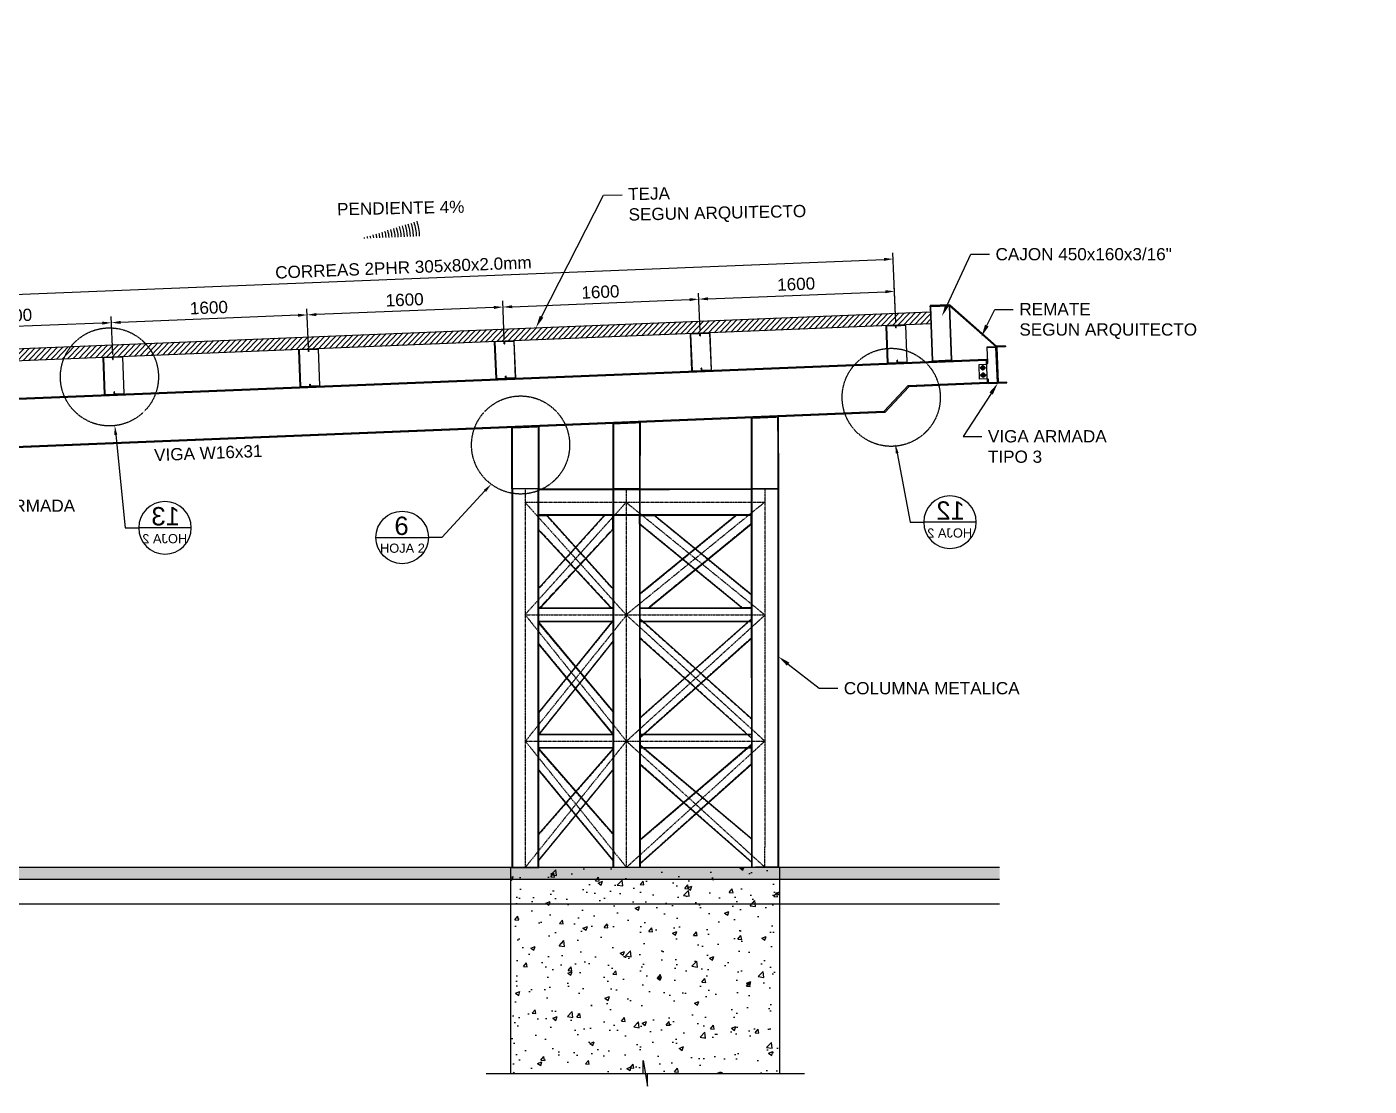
# Model space of a CAD drawing. Header units: millimetres. Extents: x -241278 to 318497, y -110515 to 29234.
# Drawn here: x -21727 to -10762, y -39281 to -30630 of the extents above; entities that cross this region are included whole.
import ezdxf
from ezdxf import colors
from ezdxf.entities.mleader import LeaderData, LeaderLine
from ezdxf.enums import TextEntityAlignment as Align
from ezdxf.math import Vec2, Vec3

# ---------------------------------------------------------------- set-up
doc = ezdxf.new("R2010")
doc.units = ezdxf.units.MM
doc.header["$LTSCALE"] = 0.1
doc.set_wipeout_variables(frame=1)
for name, pattern in [('CENTER', [2, 1.25, -0.25, 0.25, -0.25]), ('CENTERX2', [101.6, 63.5, -12.7, 12.7, -12.7]), ('HIDDENX2', [19.05, 12.7, -6.35])]:
    doc.linetypes.add(name, pattern=pattern)
for name, color, linetype in [('EE-5', 7, 'Continuous'), ('EE-CENTROS', 8, 'CENTER'), ('EE-TEXTO 1', 4, 'Continuous'), ('EE-TEXTO 2', 2, 'Continuous'), ('EE-V ARMADA TIPO 4', 223, 'Continuous'), ('SIM-2PHR 305x80x2', 4, 'Continuous'), ('SIM-ACHURADOS', 8, 'Continuous'), ('SIM-CONCRETO', 8, 'Continuous'), ('SIM-COTAS', 1, 'Continuous'), ('SIM-EJES', 8, 'CENTERX2'), ('SIM-OCULTOS', 8, 'HIDDENX2'), ('SIM-PLATINAS', 2, 'Continuous'), ('SIM-TUBO 365x160x3-16', 83, 'Continuous'), ('SIM-TUBO 4x4mm', 122, 'Continuous'), ('SIM-TUBO 8x5.5', 212, 'Continuous'), ('SIM-W16x31', 164, 'Continuous')]:
    doc.layers.add(name, color=color, linetype=linetype)
doc.styles.add('ARIAL', font='arial.ttf')
doc.styles.add('ARIAL EE', font='arial.ttf')
doc.styles.get("Standard").update_dxf_attribs({"font": 'arial.ttf'})
doc.dimstyles.new('EE 1_STANDAR', dxfattribs={"dimtxt": 2, "dimasz": 1.5, "dimexe": 1, "dimexo": 0.5, "dimgap": 0.8, "dimtad": 1, "dimdec": 0, "dimdsep": 46, "dimtxsty": 'Standard', "dimcen": 0.09, "dimclrd": 256, "dimclre": 256, "dimclrt": 2, "dimadec": 0, "dimazin": 0, "dimtfac": 1, "dimtdec": 0, "dimtix": 1, "dimtmove": 0, "dimatfit": 2, "dimfxl": 1, "dimtolj": 1, "dimlwd": -1, "dimlwe": -1, "dimarcsym": 1})

# ---------------------------------------------------------------- blocks, each defined once
blk = doc.blocks.new('*D52')
at = {"layer": 'SIM-COTAS', "color": 2, "transparency": 16777216, "insert": (-20245, -34110), "char_height": 100, "attachment_point": 5, "rotation": 2.2943}
blk.add_mtext('\\A1;VIGA W16x31', dxfattribs=at)
blk = doc.blocks.new('*D61')
at = {"layer": 'SIM-COTAS', "transparency": 16777216}
for p, q in [((-22570, -32845), (-14725, -32529)), ((-14629, -33047), (-14652, -32476)), ((-22624, -33370), (-22647, -32798))]:
    blk.add_line(p, q, dxfattribs=at)
for points in [[(-14726, -32516), (-14725, -32541), (-14650, -32526)], [(-22571, -32833), (-22570, -32858), (-22645, -32848)]]:
    blk.add_solid(points, dxfattribs=at)
at = {"layer": 'SIM-COTAS', "color": 2, "transparency": 16777216, "insert": (-18651, -32595), "char_height": 100, "attachment_point": 5, "rotation": 2.3125}
blk.add_mtext('\\A1;CORREAS 2PHR 305x80x2.0mm', dxfattribs=at)
blk = doc.blocks.new('*D62')
at = {"layer": 'SIM-COTAS', "transparency": 16777216}
for p, q in [((-17827, -33179), (-17840, -32868)), ((-19426, -33243), (-19439, -32932)), ((-17913, -32921), (-19362, -32979))]:
    blk.add_line(p, q, dxfattribs=at)
for points in [[(-19362, -32967), (-19361, -32992), (-19437, -32982)], [(-17913, -32909), (-17912, -32934), (-17838, -32918)]]:
    blk.add_solid(points, dxfattribs=at)
at = {"layer": 'SIM-COTAS', "color": 2, "transparency": 16777216, "insert": (-18641, -32859), "char_height": 100, "attachment_point": 5, "rotation": 2.2962}
blk.add_mtext('\\A1;1600', dxfattribs=at)
blk = doc.blocks.new('*D63')
at = {"layer": 'SIM-COTAS', "transparency": 16777216}
for p, q in [((-21025, -33307), (-21038, -32996)), ((-19512, -32985), (-20961, -33043)), ((-19426, -33243), (-19439, -32932))]:
    blk.add_line(p, q, dxfattribs=at)
for points in [[(-19512, -32973), (-19511, -32998), (-19437, -32982)], [(-20961, -33031), (-20960, -33056), (-21036, -33046)]]:
    blk.add_solid(points, dxfattribs=at)
at = {"layer": 'SIM-COTAS', "color": 2, "transparency": 16777216, "insert": (-20240, -32923), "char_height": 100, "attachment_point": 5, "rotation": 2.2962}
blk.add_mtext('\\A1;1600', dxfattribs=at)
blk = doc.blocks.new('*D64')
at = {"layer": 'SIM-COTAS', "transparency": 16777216}
for p, q in [((-21025, -33307), (-21038, -32996)), ((-22624, -33370), (-22637, -33061)), ((-21111, -33049), (-22560, -33107))]:
    blk.add_line(p, q, dxfattribs=at)
for points in [[(-22560, -33095), (-22559, -33120), (-22635, -33110)], [(-21111, -33037), (-21110, -33062), (-21036, -33046)]]:
    blk.add_solid(points, dxfattribs=at)
at = {"layer": 'SIM-COTAS', "color": 2, "transparency": 16777216, "insert": (-21839, -32987), "char_height": 100, "attachment_point": 5, "rotation": 2.2962}
blk.add_mtext('\\A1;1600', dxfattribs=at)
blk = doc.blocks.new('*D65')
at = {"layer": 'SIM-COTAS', "transparency": 16777216}
for p, q in [((-17827, -33179), (-17840, -32868)), ((-17763, -32915), (-16314, -32857)), ((-16228, -33116), (-16241, -32804))]:
    blk.add_line(p, q, dxfattribs=at)
for points in [[(-16314, -32845), (-16313, -32870), (-16239, -32854)], [(-17763, -32903), (-17762, -32928), (-17838, -32918)]]:
    blk.add_solid(points, dxfattribs=at)
at = {"layer": 'SIM-COTAS', "color": 2, "transparency": 16777216, "insert": (-17042, -32795), "char_height": 100, "attachment_point": 5, "rotation": 2.2962}
blk.add_mtext('\\A1;1600', dxfattribs=at)
blk = doc.blocks.new('*D66')
at = {"layer": 'SIM-COTAS', "transparency": 16777216}
for p, q in [((-14629, -33047), (-14641, -32740)), ((-16228, -33116), (-16241, -32804)), ((-16164, -32851), (-14714, -32793))]:
    blk.add_line(p, q, dxfattribs=at)
for points in [[(-14715, -32780), (-14714, -32805), (-14639, -32790)], [(-16164, -32838), (-16163, -32863), (-16239, -32854)]]:
    blk.add_solid(points, dxfattribs=at)
at = {"layer": 'SIM-COTAS', "color": 2, "transparency": 16777216, "insert": (-15443, -32731), "char_height": 100, "attachment_point": 5, "rotation": 2.2962}
blk.add_mtext('\\A1;1600', dxfattribs=at)
blk = doc.blocks.new('SIM-PENDIENTE')
for radius in [9.5, 9, 8.5, 8, 7.5, 7, 6.5, 6, 5.5, 5, 4.5, 4, 3.5, 3, 2.5, 2, 1.5, 1, 0.5]:
    blk.add_arc((0, 0), radius, 165, 180)
blk = doc.blocks.new('ITEM DETALLE')
at = {"color": 7, "transparency": 16777216}
blk.add_wipeout([(0, 4.29), (-0.84, 4.2), (-1.64, 3.96), (-2.38, 3.56), (-3.03, 3.03), (-3.56, 2.38), (-3.96, 1.64), (-4.2, 0.84), (-4.29, 0), (-4.2, -0.84), (-3.96, -1.64), (-3.56, -2.38), (-3.03, -3.03), (-2.38, -3.56), (-1.64, -3.96), (-0.84, -4.2), (0, -4.29), (0.84, -4.2), (1.64, -3.96), (2.38, -3.56), (3.03, -3.03), (3.56, -2.38), (3.96, -1.64), (4.2, -0.84), (4.29, 0), (4.2, 0.84), (3.96, 1.64), (3.56, 2.38), (3.03, 3.03), (2.38, 3.56), (1.64, 3.96), (0.84, 4.2)], dxfattribs=at)
at = {"layer": 'EE-5', "color": 7, "transparency": 16777216}
blk.add_line((-4.29, 0), (4.29, 0), dxfattribs=at)
blk.add_circle((0, 0), 4.29, dxfattribs=at)
at = {"layer": 'EE-TEXTO 1', "color": 4, "transparency": 16777216, "style": 'ARIAL EE'}
blk.add_attdef('X', text='', height=3, dxfattribs=at).set_placement((-0.11, 1.9), align=Align.MIDDLE_CENTER)
at = {"layer": 'EE-TEXTO 2', "color": 2, "transparency": 16777216, "style": 'ARIAL EE'}
blk.add_attdef('###', text='', height=1.5, dxfattribs=at).set_placement((0.04, -1.76), align=Align.MIDDLE_CENTER)

msp = doc.modelspace()

# ---------------------------------------------------------------- hatches: boundary and pattern name
at = {"layer": 'SIM-ACHURADOS'}
h = msp.add_hatch(dxfattribs=at)
h.set_pattern_fill('ANSI31', color=256, scale=10, angle=1.4922)
h.set_pattern_definition([(46.4922, (-22693.175, 16.493), (-23.027662, 21.85839), [])])
h.paths.add_polyline_path([(-14343.1, -33056.5), (-22706, -33394.3), (-22709.6, -33294.4), (-14346.7, -32956.6)])
at = {"layer": 'SIM-CONCRETO'}
h = msp.add_hatch(dxfattribs=at)
h.set_pattern_fill('AR-CONC', color=256)
h.set_pattern_definition([(50, (-18394.92, 0), (182.18467, -15.9391), [19.05, -209.55]), (355, (-18394.92, 0), (-35.2434, 191.05685), [15.24, -167.6406]), (100.45144, (-18379.74, -1.33), (146.94125, 175.11775), [16.19, -178.09024]), (46.1842, (-18394.92, 50.8), (271.079, -42.0423), [28.575, -314.325]), (96.63556, (-18372.33, 47.3), (237.4041, 247.4261), [24.285, -267.1356]), (351.18415, (-18394.92, 50.8), (237.4041, 247.4261), [22.86, -251.4597]), (21, (-18369.52, 38.1), (151.6144, -102.2652), [19.05, -209.55]), (326, (-18369.52, 38.1), (61.802, 184.188), [15.24, -167.64]), (71.45144, (-18356.89, 29.58), (213.4164, 81.9228), [16.19, -178.0899]), (37.5, (-18394.924, 0), (3.0886, 84.55504), [0, -165.608, 0, -170.18, 0, -168.275]), (7.5, (-18394.92, 0), (66.81966, 100.18057), [0, -97.028, 0, -161.798, 0, -64.135]), (327.5, (-18451.566, 0), (135.5906, -5.72874), [0, -63.5, 0, -198.12, 0, -262.89]), (317.5, (-18476.97, 0), (148.12918, 25.4265), [0, -82.55, 0, -131.572, 0, -186.69])])
h.paths.add_polyline_path([(-13781.8, -37594.5), (-30509.8, -37594.5), (-30509.8, -37494.5), (-13781.8, -37494.5)])
h = msp.add_hatch(dxfattribs=at)
h.set_pattern_fill('AR-CONC', color=256, scale=2)
h.paths.add_polyline_path([(-17775.6, -39177.1), (-15575.6, -39177.1), (-15575.6, -37494.5), (-17775.6, -37494.5)])

# ---------------------------------------------------------------- linework, layer by layer
for points in [[(-14343.1, -33056.5), (-22706, -33394.3), (-22709.6, -33294.4), (-14346.7, -32956.6)], [(-13909.6, -33428), (-13902.4, -33414.2), (-13910.7, -33401), (-13926.3, -33401.6), (-13933.5, -33415.4), (-13925.2, -33428.6)], [(-13907.2, -33487.9), (-13900, -33474.1), (-13908.3, -33461), (-13923.9, -33461.6), (-13931.1, -33475.4), (-13922.8, -33488.5)]]:
    msp.add_lwpolyline(points, close=True)
for centre, radius in [((-13917.9, -33414.8), 16.7), ((-13917.9, -33414.8), 13.5), ((-13917.9, -33414.8), 6.44), ((-13915.5, -33474.8), 16.7), ((-13915.5, -33474.8), 13.5), ((-13915.5, -33474.8), 6.44)]:
    msp.add_circle(centre, radius)
for centre in [(-13917.9, -33414.8), (-13915.5, -33474.8)]:
    msp.add_arc(centre, 7.94, 257.2962, 197.2962)
at = {"layer": 'EE-CENTROS'}
for p, q in [((-13893, -33413.8), (-13942.9, -33415.8)), ((-13916.9, -33439.8), (-13918.9, -33389.8)), ((-13890.6, -33473.8), (-13940.5, -33475.8)), ((-13914.5, -33499.7), (-13916.5, -33449.8))]:
    msp.add_line(p, q, dxfattribs=at)
at = {"layer": 'EE-V ARMADA TIPO 4'}
for points in [[(-13882.8, -33243.3), (-13732.9, -33237.2), (-13732.7, -33243.2), (-13882.6, -33249.3)], [(-13810.6, -33246.4), (-13804.6, -33246.1), (-13793.1, -33533.9), (-13799.1, -33534.1)], [(-13870.8, -33543), (-13720.9, -33537), (-13721.1, -33531), (-13871, -33537)]]:
    msp.add_lwpolyline(points, close=True, dxfattribs=at)
at = {"layer": 'SIM-2PHR 305x80x2'}
for points in [[(-14627.5, -33088.4), (-14629.5, -33088.5), (-14630.1, -33072.5, 0.4142136), (-14632.2, -33070.6), (-14704.2, -33073.5, 0.4142136), (-14706.1, -33075.6), (-14694, -33372.4, 0.4142136), (-14691.9, -33374.3), (-14620, -33371.3, 0.4142136), (-14618.1, -33369.3), (-14618.7, -33353.3), (-14616.7, -33353.2), (-14616.1, -33369.2, -0.4142136), (-14619.9, -33373.3), (-14691.8, -33376.3, -0.4142136), (-14696, -33372.4), (-14708.1, -33075.7, -0.4142136), (-14704.2, -33071.5), (-14632.3, -33068.6, -0.4142136), (-14628.1, -33072.4), (-14627.5, -33088.4)], [(-14627.5, -33088.4), (-14625.5, -33088.3), (-14626.1, -33072.3, -0.4142136), (-14624.2, -33070.3), (-14552.3, -33067.3, -0.4142136), (-14550.2, -33069.3), (-14538.1, -33366, -0.4142136), (-14540, -33368.1), (-14612, -33371, -0.4142136), (-14614.1, -33369.1), (-14614.7, -33353.1), (-14616.7, -33353.2), (-14616.1, -33369.2, 0.4142136), (-14611.9, -33373), (-14540, -33370.1, 0.4142136), (-14536.1, -33365.9), (-14548.2, -33069.2, 0.4142136), (-14552.4, -33065.3), (-14624.3, -33068.3, 0.4142136), (-14628.1, -33072.4), (-14627.5, -33088.4)], [(-17825.5, -33217.4), (-17827.5, -33217.5), (-17828.2, -33201.5, 0.4142136), (-17830.3, -33199.6), (-17902.2, -33202.5, 0.4142136), (-17904.1, -33204.6), (-17892, -33501.3, 0.4142136), (-17890, -33503.2), (-17818, -33500.3, 0.4142136), (-17816.1, -33498.2), (-17816.8, -33482.3), (-17814.8, -33482.2), (-17814.1, -33498.2, -0.4142136), (-17817.9, -33502.3), (-17889.9, -33505.2, -0.4142136), (-17894, -33501.4), (-17906.1, -33204.7, -0.4142136), (-17902.3, -33200.5), (-17830.3, -33197.6, -0.4142136), (-17826.2, -33201.4), (-17825.5, -33217.4)], [(-17825.5, -33217.4), (-17823.5, -33217.3), (-17824.2, -33201.3, -0.4142136), (-17822.3, -33199.2), (-17750.3, -33196.3, -0.4142136), (-17748.2, -33198.2), (-17736.2, -33495, -0.4142136), (-17738.1, -33497.1), (-17810, -33500, -0.4142136), (-17812.1, -33498.1), (-17812.8, -33482.1), (-17814.8, -33482.2), (-17814.1, -33498.2, 0.4142136), (-17809.9, -33502), (-17738, -33499.1, 0.4142136), (-17734.2, -33494.9), (-17746.2, -33198.2, 0.4142136), (-17750.4, -33194.3), (-17822.3, -33197.2, 0.4142136), (-17826.2, -33201.4), (-17825.5, -33217.4)], [(-16226.5, -33152.8), (-16228.5, -33152.9), (-16229.2, -33136.9, 0.4142136), (-16231.2, -33135), (-16303.2, -33137.9, 0.4142136), (-16305.1, -33140), (-16293, -33436.8, 0.4142136), (-16290.9, -33438.7), (-16219, -33435.8, 0.4142136), (-16217.1, -33433.7), (-16217.7, -33417.7), (-16215.7, -33417.6), (-16215.1, -33433.6, -0.4142136), (-16218.9, -33437.8), (-16290.9, -33440.7, -0.4142136), (-16295, -33436.8), (-16307.1, -33140.1, -0.4142136), (-16303.3, -33135.9), (-16231.3, -33133, -0.4142136), (-16227.2, -33136.8), (-16226.5, -33152.8)], [(-16226.5, -33152.8), (-16224.5, -33152.7), (-16225.2, -33136.8, -0.4142136), (-16223.3, -33134.7), (-16151.3, -33131.7, -0.4142136), (-16149.2, -33133.7), (-16137.2, -33430.4, -0.4142136), (-16139.1, -33432.5), (-16211, -33435.4, -0.4142136), (-16213.1, -33433.5), (-16213.7, -33417.5), (-16215.7, -33417.6), (-16215.1, -33433.6, 0.4142136), (-16210.9, -33437.4), (-16139, -33434.5, 0.4142136), (-16135.2, -33430.3), (-16147.2, -33133.6, 0.4142136), (-16151.4, -33129.8), (-16223.3, -33132.7, 0.4142136), (-16227.2, -33136.8), (-16226.5, -33152.8)], [(-21023.6, -33346.5), (-21025.6, -33346.6), (-21026.2, -33330.6, 0.4142136), (-21028.3, -33328.7), (-21100.2, -33331.6, 0.4142136), (-21102.2, -33333.7), (-21090.1, -33630.5, 0.4142136), (-21088, -33632.4), (-21016.1, -33629.5, 0.4142136), (-21014.1, -33627.4), (-21014.8, -33611.4), (-21012.8, -33611.3), (-21012.1, -33627.3, -0.4142136), (-21016, -33631.5), (-21087.9, -33634.4, -0.4142136), (-21092.1, -33630.6), (-21104.2, -33333.8, -0.4142136), (-21100.3, -33329.6), (-21028.4, -33326.7, -0.4142136), (-21024.2, -33330.6), (-21023.6, -33346.5)], [(-21023.6, -33346.5), (-21021.6, -33346.5), (-21022.2, -33330.5, -0.4142136), (-21020.3, -33328.4), (-20948.4, -33325.5, -0.4142136), (-20946.3, -33327.4), (-20934.2, -33624.1, -0.4142136), (-20936.1, -33626.2), (-21008.1, -33629.1, -0.4142136), (-21010.1, -33627.2), (-21010.8, -33611.2), (-21012.8, -33611.3), (-21012.1, -33627.3, 0.4142136), (-21008, -33631.1), (-20936, -33628.2, 0.4142136), (-20932.2, -33624.1), (-20944.3, -33327.3, 0.4142136), (-20948.4, -33323.5), (-21020.4, -33326.4, 0.4142136), (-21024.2, -33330.6), (-21023.6, -33346.5)], [(-19424.5, -33282), (-19426.5, -33282.1), (-19427.2, -33266.1, 0.4142136), (-19429.3, -33264.2), (-19501.2, -33267.1, 0.4142136), (-19503.1, -33269.2), (-19491.1, -33565.9, 0.4142136), (-19489, -33567.8), (-19417, -33564.9, 0.4142136), (-19415.1, -33562.8), (-19415.8, -33546.8), (-19413.8, -33546.8), (-19413.1, -33562.7, -0.4142136), (-19417, -33566.9), (-19488.9, -33569.8, -0.4142136), (-19493.1, -33566), (-19505.1, -33269.2, -0.4142136), (-19501.3, -33265.1), (-19429.4, -33262.2, -0.4142136), (-19425.2, -33266), (-19424.5, -33282)], [(-19424.5, -33282), (-19422.6, -33281.9), (-19423.2, -33265.9, -0.4142136), (-19421.3, -33263.8), (-19349.3, -33260.9, -0.4142136), (-19347.3, -33262.8), (-19335.2, -33559.6, -0.4142136), (-19337.1, -33561.6), (-19409, -33564.6, -0.4142136), (-19411.1, -33562.7), (-19411.8, -33546.7), (-19413.8, -33546.8), (-19413.1, -33562.7, 0.4142136), (-19409, -33566.6), (-19337, -33563.6, 0.4142136), (-19333.2, -33559.5), (-19345.3, -33262.7, 0.4142136), (-19349.4, -33258.9), (-19421.4, -33261.8, 0.4142136), (-19425.2, -33266), (-19424.5, -33282)]]:
    msp.add_lwpolyline(points, format="xyb", dxfattribs=at)
at = {"layer": 'SIM-CONCRETO'}
for p, q in [((-13781.8, -37494.5), (-30509.8, -37494.5)), ((-13781.8, -37594.5), (-30509.8, -37594.5)), ((-13781.8, -37794.5), (-30509.8, -37794.5))]:
    msp.add_line(p, q, dxfattribs=at)
msp.add_lwpolyline([(-17775.6, -39177.1), (-15575.6, -39177.1), (-15575.6, -37494.5), (-17775.6, -37494.5)], close=True, dxfattribs=at)
at = {"layer": 'SIM-COTAS'}
msp.add_lwpolyline([(-17975.6, -39177.1), (-16693.8, -39177.1), (-16693.8, -39072.8), (-16657.4, -39281.4), (-16657.4, -39177.1), (-15375.6, -39177.1)], dxfattribs=at)
at = {"layer": 'SIM-EJES'}
for p, q in [((-17654.8, -37494.6), (-17654.6, -34402.2)), ((-16828.2, -37494.4), (-16828.1, -34402)), ((-15697.4, -37494.1), (-15697.3, -34401.7)), ((-17658.7, -35432.1), (-16830.4, -34512.4)), ((-17658.3, -34512.5), (-16831.5, -35431.5)), ((-17654.6, -34512.8), (-15699, -34511.3)), ((-16833.2, -35431.9), (-15700.6, -34512.2)), ((-16832.8, -34512.3), (-15700.4, -35431.3)), ((-17655.1, -36464.5), (-16827.4, -35433.2)), ((-17654.7, -35433.7), (-16829.2, -36463.6)), ((-17654, -35433), (-16826.8, -35432.8)), ((-16829.6, -36464.3), (-15696.4, -35433)), ((-16829.1, -35433.5), (-15698.4, -36463.4)), ((-16828.5, -35432.8), (-15695.7, -35432.6)), ((-17655.1, -36463.7), (-16828.9, -36463.6)), ((-17655.1, -36463.7), (-16829.2, -37494.4)), ((-17654.8, -37494.6), (-16829.2, -36463.6)), ((-16829.6, -36463.5), (-15698.1, -36463.4)), ((-16829.6, -36463.5), (-15697.4, -37494.1)), ((-16829.2, -37494.4), (-15698.4, -36463.4))]:
    msp.add_line(p, q, dxfattribs=at)
at = {"layer": 'SIM-OCULTOS'}
for points in [[(-16723.4, -33861.2), (-16723.5, -34402.1), (-16932.6, -34402.1), (-16932.5, -33870.1)], [(-15594.2, -33815.6), (-15592.8, -34401.7), (-15801.9, -34401.7), (-15801.7, -33824.4)], [(-17550.3, -33894.6), (-17551.2, -34402.4), (-17760.2, -34402.4), (-17759.4, -33903.5)], [(-17760.2, -34402.2), (-17759.3, -37494.6), (-17550.2, -37494.6), (-17551.1, -34402.2)], [(-15806.7, -34615.8), (-17546, -34616.3), (-17546.1, -34407.2), (-15806.8, -34406.7)], [(-16723.5, -34402), (-16722.6, -37494.4), (-16931.7, -37494.5), (-16932.6, -34402.1)], [(-15592.7, -34401.6), (-15591.8, -37494.1), (-15800.9, -37494.2), (-15801.8, -34401.7)], [(-17481.4, -34621.3), (-16940.7, -35221.2), (-16940.6, -35373.7), (-16952, -35373.7), (-17549.4, -34730.7), (-17549.5, -34621.3)], [(-17007.9, -34621.3), (-17548.6, -35221.2), (-17548.7, -35373.7), (-17537.3, -35373.7), (-16939.9, -34730.7), (-16939.8, -34621.3)], [(-16601.4, -34620.9), (-15811.7, -35266.6), (-15811.7, -35373.9), (-15882.7, -35373.9), (-16723.2, -34686.3), (-16723.2, -34620.8)], [(-15931.9, -34620.9), (-16721.6, -35266.6), (-16721.6, -35373.9), (-16650.6, -35373.9), (-15810.1, -34686.3), (-15810.1, -34620.8)], [(-17545.2, -35378.8), (-16935.9, -35378.3), (-16935.9, -35486.6), (-17545.1, -35487.1)], [(-16719.6, -35378.6), (-15804.9, -35378.1), (-15804.9, -35486.4), (-16719.6, -35486.9)], [(-16937.4, -35481.1), (-17545.6, -36232.2), (-17545.5, -36409.2), (-16937.2, -35645.6)], [(-17545.1, -35501.7), (-16937.8, -36227.5), (-16937.7, -36404.5), (-17545.2, -35666.2)], [(-15808.3, -35468.1), (-16717.8, -36275.2), (-16718.1, -36432), (-15808.2, -35619.3)], [(-16717.2, -35468.8), (-15806.7, -36282.3), (-15806.3, -36439.1), (-16717.2, -35620)], [(-17545.9, -36409.6), (-16937.7, -36409.1), (-16937.7, -36517.4), (-17545.9, -36517.9)], [(-16718.7, -36409.4), (-15806.9, -36408.9), (-15806.9, -36517.2), (-16718.6, -36517.7)], [(-15808.1, -36496.7), (-16717.5, -37273.2), (-16717.8, -37462.1), (-15808.1, -36647.9)], [(-16717.1, -36499.5), (-15806.6, -37262.5), (-15806.2, -37451.4), (-16717, -36650.7)], [(-16937.5, -36529.7), (-17547.2, -37227.6), (-17547.1, -37436.8), (-16937.3, -36694.2)], [(-17544.9, -36532.4), (-16937.6, -37226.5), (-16937.6, -37435.7), (-17545, -36696.9)]]:
    msp.add_lwpolyline(points, close=True, dxfattribs=at)
for centre in [(-21052.4, -33488.6), (-14666.4, -33655.5), (-17693.9, -34044.8)]:
    msp.add_circle(centre, 400.5, dxfattribs=at)
at = {"layer": 'SIM-PLATINAS'}
msp.add_lwpolyline([(-13732.9, -33237.2), (-13733, -33235.2), (-13806.7, -33238), (-14186.7, -32900.5), (-14349.1, -32905.5), (-14349, -32911.9), (-14189.1, -32905.4), (-13808, -33240.1), (-13732.9, -33237.2)], dxfattribs=at)
msp.add_lwpolyline([(-13871.9, -33515, 0.4142136), (-13884.4, -33503.5), (-13944.3, -33505.9), (-13949.1, -33386), (-13889.2, -33383.6, 0.4142136), (-13877.7, -33371.2), (-13882.6, -33249.3), (-13810.6, -33246.4), (-13799.1, -33534.1), (-13871, -33537)], format="xyb", close=True, dxfattribs=at)
at = {"layer": 'SIM-TUBO 365x160x3-16'}
for points in [[(-14349, -32911.9), (-14189.1, -32905.4), (-14188.9, -32910.1), (-14348.8, -32916.6)], [(-14331, -33356.8), (-14326.3, -33356.6), (-14344.1, -32916.4), (-14348.8, -32916.6)], [(-14175.8, -33350.6), (-14171.1, -33350.4), (-14188.9, -32910.1), (-14193.6, -32910.3)], [(-14331, -33356.8), (-14171.1, -33350.4), (-14170.9, -33355.1), (-14330.8, -33361.5)]]:
    msp.add_lwpolyline(points, close=True, dxfattribs=at)
at = {"layer": 'SIM-TUBO 4x4mm'}
for points in [[(-17476.8, -34621.3), (-16940.7, -35217.1), (-16940.6, -35373.7), (-16956.9, -35373.7), (-17549.4, -34734.7), (-17549.5, -34621.3)], [(-17012.5, -34621.3), (-17548.6, -35217.1), (-17548.7, -35373.7), (-17532.4, -35373.7), (-16939.9, -34734.7), (-16939.8, -34621.3)], [(-16596.8, -34620.9), (-15811.7, -35262.5), (-15811.7, -35373.9), (-15887.6, -35373.9), (-16723.2, -34690.3), (-16723.2, -34620.8)], [(-15936.5, -34620.9), (-16721.6, -35262.5), (-16721.6, -35373.9), (-16645.7, -35373.9), (-15810.1, -34690.3), (-15810.1, -34620.8)], [(-17545.2, -35375.8), (-16935.9, -35375.3), (-16935.9, -35489.6), (-17545.1, -35490.1)], [(-16719.6, -35375.6), (-15804.9, -35375.1), (-15804.9, -35489.4), (-16719.6, -35489.9)], [(-16937.4, -35474.6), (-17545.6, -36228.1), (-17545.5, -36413.2), (-16937.2, -35649.6)], [(-17545.1, -35495.2), (-16937.8, -36223.4), (-16937.7, -36408.5), (-17545.2, -35670.2)], [(-15808.3, -35463.3), (-16717.8, -36271.2), (-16718.1, -36435.9), (-15808.2, -35624.5)], [(-16717.2, -35464.1), (-15806.7, -36278.3), (-15806.3, -36443), (-16717.2, -35625.2)], [(-17545.9, -36406.6), (-16937.7, -36406.1), (-16937.7, -36520.4), (-17545.9, -36520.9)], [(-16718.7, -36406.4), (-15806.9, -36405.9), (-15806.9, -36520.2), (-16718.6, -36520.7)], [(-15808.1, -36491.9), (-16717.5, -37269.1), (-16717.8, -37466), (-15808.1, -36653.1)], [(-16717.1, -36494.8), (-15806.6, -37258.5), (-15806.2, -37455.4), (-16717, -36655.9)], [(-16937.5, -36523.3), (-17547.2, -37223.6), (-17547.1, -37440.8), (-16937.3, -36698.3)], [(-17544.9, -36526), (-16937.6, -37222.5), (-16937.6, -37439.7), (-17545, -36701)]]:
    msp.add_lwpolyline(points, close=True, dxfattribs=at)
at = {"layer": 'SIM-TUBO 8x5.5'}
for points in [[(-16718.4, -33861.2), (-16718.5, -34402.1), (-16937.6, -34402.1), (-16937.5, -33870.1)], [(-15589.2, -33815.6), (-15587.8, -34401.7), (-15806.9, -34401.7), (-15806.7, -33824.4)], [(-17545.3, -33894.6), (-17546.1, -34402.4), (-17765.2, -34402.4), (-17764.4, -33903.5)], [(-17765.2, -34402.2), (-17764.3, -37494.6), (-17545.2, -37494.6), (-17546.1, -34402.2)], [(-15806.7, -34620.8), (-17546, -34621.3), (-17546.1, -34402.2), (-15806.9, -34401.7)], [(-16718.5, -34402), (-16717.6, -37494.4), (-16936.7, -37494.5), (-16937.6, -34402.1)], [(-15587.7, -34401.6), (-15586.8, -37494.1), (-15805.9, -37494.2), (-15806.8, -34401.7)]]:
    msp.add_lwpolyline(points, close=True, dxfattribs=at)
at = {"layer": 'SIM-W16x31'}
for points in [[(-13888.6, -33354.8), (-22745.5, -33712.6), (-22745.5, -33714.1), (-22767.6, -33715), (-22840.3, -33717.9), (-22832.6, -34097), (-14722.9, -33769.4), (-14528.3, -33558.4), (-13881.2, -33532.2)], [(-22745.9, -33701.4), (-13888.8, -33343.6), (-13888.4, -33354.8), (-22745.5, -33712.6)], [(-14528.3, -33558.4), (-13881.2, -33532.2), (-13880.8, -33543.4), (-14523.2, -33569.4)], [(-14722.9, -33769.4), (-14717.9, -33780.4), (-14523.2, -33569.4), (-14528.3, -33558.4)], [(-22832.6, -34097), (-14722.9, -33769.4), (-14717.9, -33780.4), (-22832.1, -34108.2)]]:
    msp.add_lwpolyline(points, close=True, dxfattribs=at)

# ---------------------------------------------------------------- block references
at = {"layer": 'SIM-COTAS', "xscale": -50.00000000000001, "yscale": 49.99999999999999, "zscale": 50, "rotation": 2.281003183779235}
msp.add_blockref('SIM-PENDIENTE', (-18995.7, -32358), dxfattribs=at)

# ---------------------------------------------------------------- texts
at = {"layer": 'SIM-COTAS', "color": 2, "insert": (-18151.9, -32148.9), "char_height": 100, "width": 2518.001, "attachment_point": 9, "rotation": 1.15044, "style": 'ARIAL'}
msp.add_mtext('\\A1;PENDIENTE 4%', dxfattribs=at)

# ---------------------------------------------------------------- dimensions: what is measured, and where the dimension line sits
at = {"layer": 'SIM-COTAS'}
dim = msp.add_linear_dim(base=(-14650.2, -32525.5), p1=(-22623.2, -33395.1), p2=(-14628.1, -33072.3), angle=2.31246, text='CORREAS 2PHR 305x80x2.0mm', dimstyle='EE 1_STANDAR', dxfattribs=at)
dim.commit()
dim.dimension.update_dxf_attribs({"geometry": '*D61', "text_midpoint": (-18647.7, -32687), "dimtype": 161})
for base, p1, p2, picture, middle in [((-14639.5, -32789.8), (-16227.1, -33140.6), (-14628.1, -33072.1), '*D66', (-15442.7, -32730.9)), ((-16238.6, -32854), (-17826.1, -33204.3), (-16227.1, -33140.6), '*D65', (-17041.7, -32795.1)), ((-21035.7, -33046.4), (-19425.2, -33268), (-21024.2, -33331.6), '*D63', (-20239.8, -32923.3)), ((-19436.6, -32982.2), (-17826.1, -33204.3), (-19425.2, -33268), '*D62', (-18640.8, -32859.2)), ((-22634.7, -33110.5), (-21024.2, -33331.6), (-22623.3, -33395.4), '*D64', (-21838.8, -32987.4))]:
    dim = msp.add_linear_dim(base=base, p1=p1, p2=p2, angle=182.2962, dimstyle='EE 1_STANDAR', dxfattribs=at)
    dim.commit()
    dim.dimension.update_dxf_attribs({"geometry": picture, "text_midpoint": middle})
dim = msp.add_linear_dim(base=(-13864.7, -33946.1), p1=(-22844.8, -33702.4), p2=(-13888.8, -33343.6), angle=2.29431, text='VIGA W16x31', dimstyle='EE 1_STANDAR', override={"dimse1": 1, "dimse2": 1, "dimsd1": 1, "dimsd2": 1}, dxfattribs=at)
dim.commit()
dim.dimension.update_dxf_attribs({"geometry": '*D52', "text_midpoint": (-20241.7, -34201.6), "dimtype": 161})

# ---------------------------------------------------------------- leaders
at = {"layer": 'SIM-COTAS', "linetype": 'Continuous'}
ml = msp.add_multileader_mtext('Standard', dxfattribs=at)
ml.set_content('\\A1;{\\C2;TEJA\\PSEGUN ARQUITECTO}', color=256)
ml.set_leader_properties()
ml.build(insert=Vec2(0, 0))
ml.multileader.update_dxf_attribs({"dogleg_length": 0.0025, "arrow_head_size": 100, "scale": 50})
ctx = ml.context
ctx.base_point, ctx.scale, ctx.char_height, ctx.arrow_head_size, ctx.landing_gap_size, ctx.plane_origin, ctx.plane_x_axis, ctx.plane_y_axis = Vec3(-16865.2, -32000.4), 50, 100, 100, 50, Vec3(-35220.7, -34388.4), Vec3(0.9997984, 0.0200776), Vec3(-0.0200776, 0.9997984)
notes = []
notes.append((ctx, [(0, (1, 1, 0), (-17017, -32003.4), (0.9997984, 0.0200776), 151.8, [(0, [(-17568.2, -33086.7)], 0, [])])]))
ctx.mtext.insert, ctx.mtext.text_direction, ctx.mtext.rotation, ctx.mtext.width, ctx.mtext.defined_height, ctx.mtext.flow_direction = Vec3(-16816.3, -31945.5), Vec3(0.9997984, 0.0200776), 0.0200789, 1310.826, 411.1, 5
ml = msp.add_multileader_mtext('Standard', dxfattribs=at)
ml.set_content('\\A1;{\\C2;TEJA\\PSEGUN ARQUITECTO}', color=256)
ml.set_leader_properties()
ml.build(insert=Vec2(0, 0))
ml.multileader.update_dxf_attribs({"dogleg_length": 0.0025, "arrow_head_size": 100, "scale": 50})
ctx = ml.context
ctx.base_point, ctx.scale, ctx.char_height, ctx.arrow_head_size, ctx.landing_gap_size, ctx.plane_origin = Vec3(11372.5, -31673), 50, 100, 100, 50, Vec3(30775.3, -33692)
ctx.text_align_type = 2
notes.append((ctx, [(0, (1, 1, 0), (12533.9, -31673), (-1, 0), 151.8, [(0, [(12533.9, -32733.5)], 0, [])])]))
ctx.mtext.insert, ctx.mtext.rotation, ctx.mtext.width, ctx.mtext.defined_height, ctx.mtext.alignment, ctx.mtext.flow_direction = Vec3(12332.1, -31619.1), 6.2831853, 1310.826, 411.1, 3, 5
ml = msp.add_multileader_mtext('Standard', dxfattribs=at)
ml.set_content('\\A1;{\\C2;CANAL DE AGUAS LLUVIAS SEGUN DISEÑO HIDRAULICO}', color=256)
ml.set_leader_properties()
ml.build(insert=Vec2(0, 0))
ml.multileader.update_dxf_attribs({"dogleg_length": 0.0025, "arrow_head_size": 100, "scale": 50})
ctx = ml.context
ctx.base_point, ctx.scale, ctx.char_height, ctx.arrow_head_size, ctx.landing_gap_size, ctx.plane_origin = Vec3(-2486.9, -32022.4), 50, 100, 100, 50, Vec3(16841.5, -34649.4)
ctx.text_align_type = 2
notes.append((ctx, [(0, (1, 1, 0), (-816.1, -32022.4), (-1, 0), 151.8, [(0, [(-1035.7, -33698.3)], 0, [])])]))
ctx.mtext.insert, ctx.mtext.rotation, ctx.mtext.width, ctx.mtext.defined_height, ctx.mtext.alignment, ctx.mtext.flow_direction = Vec3(-1017.9, -31971.6), 6.2831853, 1471.795, 542.5, 3, 5
ml = msp.add_multileader_mtext('Standard', dxfattribs=at)
ml.set_content('\\A1;{\\C2;PROYECCION\\PCANAL DE AGUAS LLUVIAS SEGUN DISEÑO HIDRAULICO}', color=256)
ml.set_leader_properties()
ml.build(insert=Vec2(0, 0))
ml.multileader.update_dxf_attribs({"dogleg_length": 0.0025, "arrow_head_size": 100, "scale": 50})
ctx = ml.context
ctx.base_point, ctx.scale, ctx.char_height, ctx.arrow_head_size, ctx.landing_gap_size, ctx.plane_origin = Vec3(25254.2, -32022.4), 50, 100, 100, 50, Vec3(44582.6, -34649.4)
ctx.text_align_type = 2
notes.append((ctx, [(0, (1, 1, 0), (26925, -32022.4), (-1, 0), 151.8, [(0, [(26705.4, -33698.3)], 0, [])])]))
ctx.mtext.insert, ctx.mtext.rotation, ctx.mtext.width, ctx.mtext.defined_height, ctx.mtext.alignment, ctx.mtext.flow_direction = Vec3(26723.2, -31971.6), 6.2831853, 1471.795, 542.5, 3, 5
ml = msp.add_multileader_mtext('Standard', dxfattribs=at)
ml.set_content('\\A1;{\\C2;TEJA\\PSEGUN ARQUITECTO}', color=256)
ml.set_leader_properties()
ml.build(insert=Vec2(0, 0))
ml.multileader.update_dxf_attribs({"dogleg_length": 0.0025, "arrow_head_size": 100, "scale": 50})
ctx = ml.context
ctx.base_point, ctx.scale, ctx.char_height, ctx.arrow_head_size, ctx.landing_gap_size, ctx.plane_origin = Vec3(-5877.7, -32166), 50, 100, 100, 50, Vec3(13531.5, -34185)
ctx.text_align_type = 2
notes.append((ctx, [(0, (1, 1, 0), (-4716.4, -32166), (-1, 0), 151.8, [(0, [(-4706.9, -33152.8)], 0, [])])]))
ctx.mtext.insert, ctx.mtext.rotation, ctx.mtext.width, ctx.mtext.defined_height, ctx.mtext.alignment, ctx.mtext.flow_direction = Vec3(-4918.2, -32112.1), 6.2831853, 1310.826, 411.1, 3, 5
ml = msp.add_multileader_mtext('Standard', dxfattribs=at)
ml.set_content('\\A1;{\\C2;CAJON 450x160x3/16"}', color=256)
ml.set_leader_properties()
ml.build(insert=Vec2(0, 0))
ml.multileader.update_dxf_attribs({"dogleg_length": 0.0025, "arrow_head_size": 100, "scale": 50})
ctx = ml.context
ctx.base_point, ctx.scale, ctx.char_height, ctx.arrow_head_size, ctx.landing_gap_size, ctx.plane_origin = Vec3(9822.9, -32205.1), 50, 100, 100, 50, Vec3(29092.3, -33854.6)
ctx.text_align_type = 2
notes.append((ctx, [(0, (1, 1, 0), (10993.8, -32205.1), (-1, 0), 151.8, [(0, [(11215.1, -32903.5)], 0, [])])]))
ctx.mtext.insert, ctx.mtext.rotation, ctx.mtext.width, ctx.mtext.defined_height, ctx.mtext.alignment, ctx.mtext.flow_direction = Vec3(10792, -32154.2), 6.2831853, 1310.826, 411.1, 3, 5
ml = msp.add_multileader_mtext('Standard', dxfattribs=at)
ml.set_content('\\A1;{\\C2;CAJON 450x160x3/16"}', color=256)
ml.set_leader_properties()
ml.build(insert=Vec2(0, 0))
ml.multileader.update_dxf_attribs({"dogleg_length": 0.0025, "arrow_head_size": 100, "scale": 50})
ctx = ml.context
ctx.base_point, ctx.scale, ctx.char_height, ctx.arrow_head_size, ctx.landing_gap_size, ctx.plane_origin = Vec3(-13864.2, -32487.3), 50, 100, 100, 50, Vec3(-32039.9, -34226.8)
notes.append((ctx, [(0, (1, 1, 0), (-14016, -32487.3), (1, 0), 151.8, [(0, [(-14251.9, -32993)], 0, [])])]))
ctx.mtext.insert, ctx.mtext.width, ctx.mtext.defined_height, ctx.mtext.flow_direction = Vec3(-13814.2, -32436.4), 1310.826, 411.1, 5
ml = msp.add_multileader_mtext('Standard', dxfattribs=at)
ml.set_content('\\A1;{\\C2;CAJON 450x160x3/16"}', color=256)
ml.set_leader_properties()
ml.build(insert=Vec2(0, 0))
ml.multileader.update_dxf_attribs({"dogleg_length": 0.0025, "arrow_head_size": 100, "scale": 50})
ctx = ml.context
ctx.base_point, ctx.scale, ctx.char_height, ctx.arrow_head_size, ctx.landing_gap_size, ctx.plane_origin = Vec3(-7354.5, -32725.7), 50, 100, 100, 50, Vec3(11914.8, -34375.2)
ctx.text_align_type = 2
notes.append((ctx, [(0, (1, 1, 0), (-6183.6, -32725.7), (-1, 0), 151.8, [(0, [(-5947.7, -33325.9)], 0, [])])]))
ctx.mtext.insert, ctx.mtext.rotation, ctx.mtext.width, ctx.mtext.defined_height, ctx.mtext.alignment, ctx.mtext.flow_direction = Vec3(-6385.5, -32674.8), 6.2831853, 1310.826, 411.1, 3, 5
ml = msp.add_multileader_mtext('Standard', dxfattribs=at)
ml.set_content('\\A1;{\\C2;REMATE\\PSEGUN ARQUITECTO}', color=256)
ml.set_leader_properties()
ml.build(insert=Vec2(0, 0))
ml.multileader.update_dxf_attribs({"dogleg_length": 0.0025, "arrow_head_size": 100, "scale": 50})
ctx = ml.context
ctx.base_point, ctx.scale, ctx.char_height, ctx.arrow_head_size, ctx.landing_gap_size, ctx.plane_origin = Vec3(-13669.3, -32938.6), 50, 100, 100, 50, Vec3(-31867.4, -34904.3)
notes.append((ctx, [(0, (1, 1, 0), (-13821.2, -32938.6), (1, 0), 151.8, [(0, [(-13929.2, -33159.2)], 0, [])])]))
ctx.mtext.insert, ctx.mtext.width, ctx.mtext.defined_height, ctx.mtext.flow_direction = Vec3(-13619.3, -32884.8), 1469.346, 411.1, 5
ml = msp.add_multileader_mtext('Standard', dxfattribs=at)
ml.set_content('\\A1;{\\C2;VIGA ARMADA\\PTIPO 3}', color=256)
ml.set_leader_properties()
ml.build(insert=Vec2(0, 0))
ml.multileader.update_dxf_attribs({"dogleg_length": 0.0025, "arrow_head_size": 100, "scale": 50})
ctx = ml.context
ctx.base_point, ctx.scale, ctx.char_height, ctx.arrow_head_size, ctx.landing_gap_size, ctx.plane_origin = Vec3(35870.6, -34123.4), 50, 100, 100, 50, Vec3(19228.8, -35123.2)
ctx.text_align_type = 2
notes.append((ctx, [(1, (1, 1, 0), (37092.3, -34123.4), (-1, 0), 151.8, [(0, [(37092.3, -33490.2)], 0, [])])]))
ctx.mtext.insert, ctx.mtext.width, ctx.mtext.defined_height, ctx.mtext.alignment, ctx.mtext.flow_direction = Vec3(36890.5, -34072.5), 1315.78, 411.1, 3, 5
ml = msp.add_multileader_mtext('Standard', dxfattribs=at)
ml.set_content('\\A1;{\\C2;VIGA ARMADA\\PTIPO 3}', color=256)
ml.set_leader_properties()
ml.build(insert=Vec2(0, 0))
ml.multileader.update_dxf_attribs({"dogleg_length": 0.0025, "arrow_head_size": 100, "scale": 50})
ctx = ml.context
ctx.base_point, ctx.scale, ctx.char_height, ctx.arrow_head_size, ctx.landing_gap_size, ctx.plane_origin = Vec3(-13926.3, -33974.5), 50, 100, 100, 50, Vec3(-31941.6, -35178.8)
notes.append((ctx, [(0, (1, 1, 0), (-14078.1, -33974.5), (1, 0), 151.8, [(0, [(-13795.8, -33540)], 0, [])])]))
ctx.mtext.insert, ctx.mtext.width, ctx.mtext.defined_height, ctx.mtext.flow_direction = Vec3(-13876.3, -33923.6), 603.006, 411.1, 5
ml = msp.add_multileader_mtext('Standard', dxfattribs=at)
ml.set_content('\\A1;{\\C2;VIGA ARMADA\\PTIPO 2}', color=256)
ml.set_leader_properties()
ml.build(insert=Vec2(0, 0))
ml.multileader.update_dxf_attribs({"dogleg_length": 0.0025, "arrow_head_size": 100, "scale": 50})
ctx = ml.context
ctx.base_point, ctx.scale, ctx.char_height, ctx.arrow_head_size, ctx.landing_gap_size, ctx.plane_origin = Vec3(12216.9, -34695.6), 50, 100, 100, 50, Vec3(-2070, -35386.7)
ctx.text_align_type = 2
notes.append((ctx, [(1, (1, 1, 0), (13438.7, -34695.6), (-1, 0), 151.8, [(0, [(14598.5, -33665.1)], 0, [])])]))
ctx.mtext.insert, ctx.mtext.width, ctx.mtext.defined_height, ctx.mtext.alignment, ctx.mtext.flow_direction = Vec3(13236.8, -34644.7), 1315.78, 411.1, 3, 5
at = {"layer": 'SIM-COTAS'}
ml = msp.add_multileader_block('Standard', dxfattribs=at)
ml.set_content('ITEM DETALLE', color=256, scale=-50)
ml.set_attribute('X', '13', width=0)
ml.set_attribute('###', 'HOJA 2', width=0)
ml.set_leader_properties(color=256)
ml.build(insert=Vec2(0, 0))
ml.multileader.update_dxf_attribs({"arrow_head_size": 75, "scale": 50})
ctx = ml.context
ctx.base_point, ctx.scale, ctx.char_height, ctx.arrow_head_size, ctx.landing_gap_size, ctx.plane_origin = Vec3(-20812.9, -34721.6, 0.3), 50, 200, 75, 100, Vec3(-18419.5, -33004.5, 0.3)
ctx.text_align_type = 2
notes.append((ctx, [(1, (1, 1, 0), (-20923.2, -34721.6, 0.3), (1, 0), 110.4, [(0, [(-21008.4, -33886.7, 0.3)], 0, [])])]))
ctx.block.insert, ctx.block.scale = Vec3(-20598.6, -34721.6, 0.3), Vec3(-50, 50, 50)
at = {"layer": 'SIM-COTAS', "linetype": 'Continuous'}
ml = msp.add_multileader_mtext('Standard', dxfattribs=at)
ml.set_content('\\A1;{\\C2;VIGA ARMADA\\PTIPO 1}', color=256)
ml.set_leader_properties()
ml.build(insert=Vec2(0, 0))
ml.multileader.update_dxf_attribs({"dogleg_length": 0.0025, "arrow_head_size": 100, "scale": 50})
ctx = ml.context
ctx.base_point, ctx.scale, ctx.char_height, ctx.arrow_head_size, ctx.landing_gap_size, ctx.plane_origin = Vec3(34211.9, -34465.4), 50, 100, 100, 50, Vec3(19019.2, -35260.2)
ctx.text_align_type = 2
notes.append((ctx, [(1, (1, 1, 0), (35433.7, -34465.4), (-1, 0), 151.8, [(0, [(35692.5, -34031.8)], 0, [])])]))
ctx.mtext.insert, ctx.mtext.width, ctx.mtext.defined_height, ctx.mtext.alignment, ctx.mtext.flow_direction = Vec3(35231.9, -34414.6), 1315.78, 411.1, 3, 5
at = {"layer": 'SIM-COTAS'}
ml = msp.add_multileader_block('Standard', dxfattribs=at)
ml.set_content('ITEM DETALLE', color=256, scale=-50)
ml.set_attribute('X', '12', width=0)
ml.set_attribute('###', 'HOJA 2', width=0)
ml.set_leader_properties(color=256)
ml.build(insert=Vec2(0, 0))
ml.multileader.update_dxf_attribs({"arrow_head_size": 75, "scale": 50})
ctx = ml.context
ctx.base_point, ctx.scale, ctx.char_height, ctx.arrow_head_size, ctx.landing_gap_size, ctx.plane_origin = Vec3(-14401, -34675.2, 0.3), 50, 200, 75, 100, Vec3(-12047.6, -33118.1, 0.3)
ctx.text_align_type = 2
notes.append((ctx, [(1, (1, 1, 0), (-14511.4, -34675.2, 0.3), (1, 0), 110.4, [(0, [(-14632.4, -34038.5, 0.3)], 0, [])])]))
ctx.block.insert, ctx.block.scale = Vec3(-14186.7, -34675.2, 0.3), Vec3(-50, 50, 50)
at = {"layer": 'SIM-COTAS', "linetype": 'Continuous'}
ml = msp.add_multileader_mtext('Standard', dxfattribs=at)
ml.set_content('\\A1;{\\C2;VIGA ARMADA\\PTIPO 1}', color=256)
ml.set_leader_properties()
ml.build(insert=Vec2(0, 0))
ml.multileader.update_dxf_attribs({"dogleg_length": 0.0025, "arrow_head_size": 100, "scale": 50})
ctx = ml.context
ctx.base_point, ctx.scale, ctx.char_height, ctx.arrow_head_size, ctx.landing_gap_size, ctx.plane_origin = Vec3(-22352.9, -34541.4), 50, 100, 100, 50, Vec3(-39510.3, -35510.7)
notes.append((ctx, [(0, (1, 1, 0), (-22504.8, -34541.4), (1, 0), 151.8, [(0, [(-22837, -34282.2)], 0, [])])]))
ctx.mtext.insert, ctx.mtext.width, ctx.mtext.defined_height, ctx.mtext.flow_direction = Vec3(-22302.9, -34490.6), 1315.78, 411.1, 5
at = {"layer": 'SIM-COTAS'}
ml = msp.add_multileader_block('Standard', dxfattribs=at)
ml.set_content('ITEM DETALLE', color=256, scale=50)
ml.set_attribute('X', '6', width=0)
ml.set_attribute('###', 'HOJA 2', width=0)
ml.set_leader_properties(color=256)
ml.build(insert=Vec2(0, 0))
ml.multileader.update_dxf_attribs({"arrow_head_size": 75, "scale": 50})
ctx = ml.context
ctx.base_point, ctx.scale, ctx.char_height, ctx.arrow_head_size, ctx.landing_gap_size, ctx.plane_origin = Vec3(-18875.2, -34799.6, 0.3), 50, 200, 75, 100, Vec3(-20584.8, -33548.2, 0.3)
notes.append((ctx, [(1, (1, 1, 0), (-18336.3, -34799.6, 0.3), (-1, 0), 110.4, [(0, [(-17934.4, -34365, 0.3)], 0, [])])]))
ctx.block.insert = Vec3(-18661, -34799.6, 0.3)
at = {"layer": 'SIM-COTAS', "linetype": 'Continuous'}
ml = msp.add_multileader_mtext('Standard', dxfattribs=at)
ml.set_content('\\A1;{\\C2;COLUMNA METALICA}', color=256)
ml.set_leader_properties()
ml.build(insert=Vec2(0, 0))
ml.multileader.update_dxf_attribs({"dogleg_length": 0.0025, "arrow_head_size": 100, "scale": 50})
ctx = ml.context
ctx.base_point, ctx.scale, ctx.char_height, ctx.arrow_head_size, ctx.landing_gap_size, ctx.plane_origin = Vec3(-26304.2, -36032), 50, 100, 100, 50, Vec3(-43461.6, -37001.3)
notes.append((ctx, [(0, (1, 1, 0), (-26456, -36032), (1, 0), 151.8, [(0, [(-26788.3, -35772.9)], 0, [])])]))
ctx.mtext.insert, ctx.mtext.width, ctx.mtext.defined_height, ctx.mtext.flow_direction = Vec3(-26254.2, -35981.2), 758.693, 411.1, 5
ml = msp.add_multileader_mtext('Standard', dxfattribs=at)
ml.set_content('\\A1;{\\C2;COLUMNA METALICA}', color=256)
ml.set_leader_properties()
ml.build(insert=Vec2(0, 0))
ml.multileader.update_dxf_attribs({"dogleg_length": 0.0025, "arrow_head_size": 100, "scale": 50})
ctx = ml.context
ctx.base_point, ctx.scale, ctx.char_height, ctx.arrow_head_size, ctx.landing_gap_size, ctx.plane_origin = Vec3(-15103.2, -36032), 50, 100, 100, 50, Vec3(-32260.6, -37001.3)
notes.append((ctx, [(0, (1, 1, 0), (-15255, -36032), (1, 0), 151.8, [(0, [(-15587.3, -35772.9)], 0, [])])]))
ctx.mtext.insert, ctx.mtext.width, ctx.mtext.defined_height, ctx.mtext.flow_direction = Vec3(-15053.2, -35981.2), 758.693, 411.1, 5
for ctx, leaders in notes:
    for number, flags, end, landing, length, lines in leaders:
        leader = LeaderData()
        leader.index, (leader.has_last_leader_line, leader.has_dogleg_vector, leader.attachment_direction) = number, flags
        leader.last_leader_point, leader.dogleg_vector, leader.dogleg_length = Vec3(end), Vec3(landing), length
        for number, points, colour, breaks in lines:
            line = LeaderLine()
            line.index, line.vertices, line.color, line.breaks = number, Vec3.list(points), colors.encode_raw_color(colour), breaks
            leader.lines.append(line)
        ctx.leaders.append(leader)

doc.saveas('drawing.dxf')
